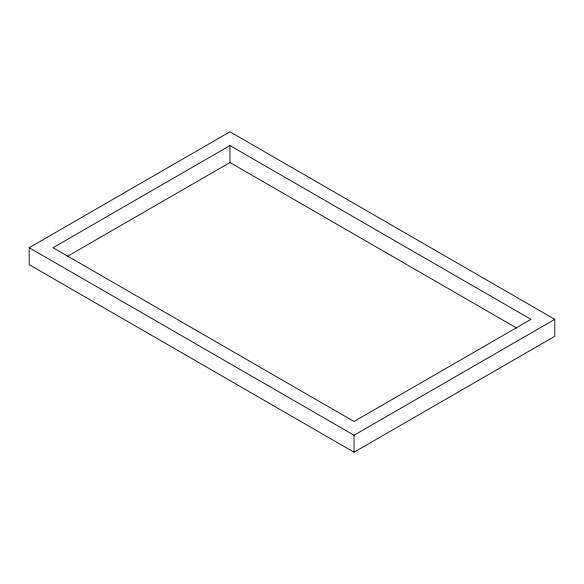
<?xml version="1.0" encoding="UTF-8"?>
<svg xmlns="http://www.w3.org/2000/svg" width="584" height="584" viewBox="0 0 584 584"><rect width="100%" height="100%" fill="white"/><g stroke="black" fill="none" stroke-linecap="round" stroke-linejoin="round"><path stroke-width="0.88" d="M29.2 247.704L229.965 131.794L554.8 319.339L554.8 336.296L354.035 452.206L29.2 264.661L29.2 247.704L354.035 435.248L554.8 319.339M229.965 145.555L53.035 247.704L354.035 421.487L530.966 319.339L229.965 145.555L229.965 162.513L516.745 328.084M67.255 256.456L229.965 162.513M354.035 435.248L354.035 452.206"/></g></svg>
